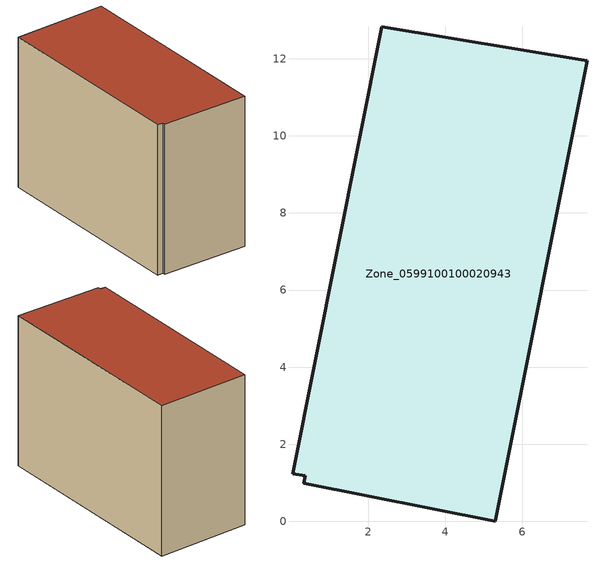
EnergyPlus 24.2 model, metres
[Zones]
Zone_0599100100020943
 floor ground (C_G): 5.29,0 0.33,0.99 0.36,1.18 0.04,1.24 2.35,12.83 7.67,11.95 z0
 wall outside (C_F): 0.33,0.99 5.29,0 7.67,11.95 2.35,12.83 0.04,1.24 0.36,1.18 0.33,0.99 z0:8.65
 roof outside (C_R): 0.04,1.24 0.36,1.18 0.33,0.99 5.29,0 7.67,11.95 2.35,12.83 z8.65
[BUILDING]
Pand.0599100100020943: North Axis=0; Terrain=City; Loads Convergence Tolerance Value=0.04; Temperature Convergence Tolerance Value=0.4; Solar Distribution=FullExterior; Maximum Number of Warmup Days=25; Minimum Number of Warmup Days=1
[Site:Location]
Rotterdam.The.Hague.AP_ZH_NLD Design_Conditions: Latitude=51.96; Longitude=4.45; Time Zone=1; Elevation=-4.5
[SITE:GROUNDTEMPERATURE:BUILDINGSURFACE]
18, 18, 18, 18, 18, 18, 18, 18, 18, 18, 18, 18
[MATERIAL] Thermal Absorptance=0.9; Solar Absorptance=0.7; Visible Absorptance=0.7
Name | Roughness | Thickness | Conductivity | Density | Specific Heat
G.TI.2015-2018 | MediumSmooth | 0.15 | 0.0428571 | 540 | 1210
F.TI.2015-2018 | Rough | 0.3 | 0.0666667 | 1920 | 840
R.TI.2015-2018 | MediumRough | 0.2 | 0.0333333 | 1500 | 1000
[CONSTRUCTION]
C_G: G.TI.2015-2018
C_F: F.TI.2015-2018
C_R: R.TI.2015-2018
[ZONE]
Zone_0599100100020943: Type=1; Multiplier=1; Ceiling Height=Autocalculate; Volume=Autocalculate; Floor Area=autocalculate; Part of Total Floor Area=Yes
[ZONEINFILTRATION:DESIGNFLOWRATE]
Infil_Zone_0599100100020943: Zone or ZoneList or Space or SpaceList=Zone_0599100100020943; Schedule=AlwaysOn; Design Flow Rate Calculation Method=Flow/Area; Flow Rate per Floor Area=0.0015; Constant Term Coefficient=1; Temperature Term Coefficient=0; Velocity Term Coefficient=0; Velocity Squared Term Coefficient=0
[HVACTEMPLATE:ZONE:IDEALLOADSAIRSYSTEM]
Zone_0599100100020943: Maximum Heating Supply Air Temperature=50; Minimum Cooling Supply Air Temperature=13; Maximum Heating Supply Air Humidity Ratio=0.0156; Minimum Cooling Supply Air Humidity Ratio=0.0077; Heating Limit=NoLimit; Cooling Limit=NoLimit; Dehumidification Control Type=ConstantSensibleHeatRatio; Cooling Sensible Heat Ratio=0.7; Dehumidification Setpoint=60; Humidification Control Type=None; Humidification Setpoint=30; Outdoor Air Method=None; Outdoor Air Flow Rate per Person=0.00944; Outdoor Air Flow Rate per Zone Floor Area=0; Outdoor Air Flow Rate per Zone=0; Demand Controlled Ventilation Type=None; Outdoor Air Economizer Type=NoEconomizer; Heat Recovery Type=None; Sensible Heat Recovery Effectiveness=0.7; Latent Heat Recovery Effectiveness=0.65
[ZONECONTROL:THERMOSTAT]
ThermostatControl_Zone_0599100100020943: Zone or ZoneList=Zone_0599100100020943; Control Type Schedule=DualSetpointControlType; Control 1=Thermostat_Zone_0599100100020943; Temperature Difference Between Cutout And Setpoint=0
[THERMOSTATSETPOINT:DUALSETPOINT]
Thermostat_Zone_0599100100020943: Heating Setpoint Temperature Schedule=HeatingSetpoint_Zone_0599100100020943; Cooling Setpoint Temperature Schedule=CoolingSetpoint_Zone_0599100100020943
[SCHEDULE:COMPACT]
HeatingSetpoint_Zone_0599100100020943: Through: 12/31, For: AllDays, Until: 24:00, 21
CoolingSetpoint_Zone_0599100100020943: Through: 12/31, For: AllDays, Until: 24:00, 24
DualSetpointControlType: Through: 12/31, For: AllDays, Until: 24:00, 4
AlwaysOn: Through: 12/31, For: AllDays, Until: 24:00, 1
